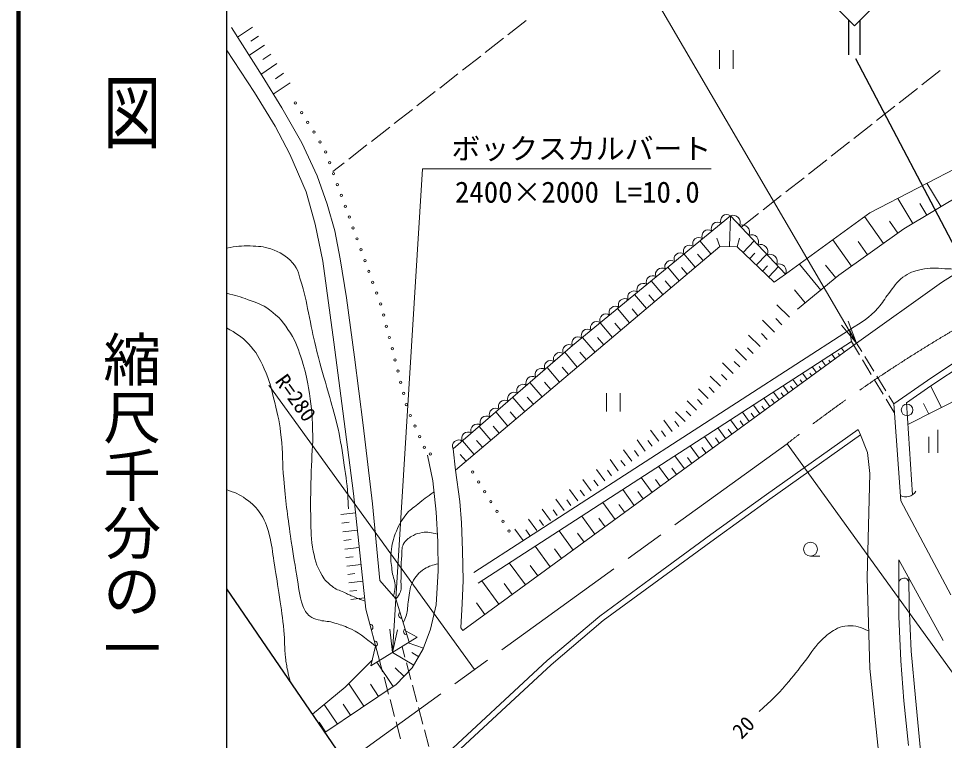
# Model space of a CAD drawing. Units: millimetres, scale not verified. Extents: x 40000 to 680000, y 20000 to 380000.
# Drawn here: x 40000 to 120202, y 255505 to 318016 of the extents above; entities that cross this region are included whole.
import ezdxf
from ezdxf.enums import TextEntityAlignment as Align

# ---------------------------------------------------------------- set-up
doc = ezdxf.new("R2010")
doc.units = ezdxf.units.MM
doc.header["$LTSCALE"] = 1000
doc.linetypes.add('CHAIN', pattern=[18.5, 12, -1.5, 3.5, -1.5])
for name, color, linetype, lineweight in [('M-BMK', 2, 'CHAIN', 13), ('M-BMK-OTRS', 5, 'Continuous', 25), ('M-STR-HTXT', 7, 'Continuous', 13), ('M-STR-STRC', 7, 'Continuous', 25), ('M-TTL', 2, 'Continuous', 140), ('M-TTL-BAND', 7, 'Continuous', 25), ('M-WORK', 1, 'Continuous', 13), ('引出線', 7, 'Continuous', 13)]:
    doc.layers.add(name, color=color, linetype=linetype, lineweight=lineweight)
doc.styles.add('@ＭＳ ゴシック', font='')
doc.styles.add('ＭＳ ゴシック', font='')
doc.styles.get('@ＭＳ ゴシック').set_extended_font_data('@MS Gothic')
doc.styles.get('ＭＳ ゴシック').set_extended_font_data('MS Gothic')

# ---------------------------------------------------------------- blocks, each defined once
blk = doc.blocks.new('open_arrow')
at = {"color": 0, "linetype": 'Continuous', "lineweight": -2}
blk.add_lwpolyline([(7.5, 1.25), (0, 0), (7.5, -1.25)], dxfattribs=at)

msp = doc.modelspace()

# ---------------------------------------------------------------- linework, layer by layer
at = {"layer": 'M-BMK'}
msp.add_line((106573, 281204), (68333, 253582), dxfattribs=at)
msp.add_arc((186840, 178943), 130000, 70.47097, 128.12932, dxfattribs=at)
at = {"layer": 'M-BMK-OTRS'}
msp.add_line((58000, 268630), (68333, 253582), dxfattribs=at)
at = {"layer": 'M-STR-HTXT'}
for p, q in [((79486, 261638), (61694, 286270)), ((106573, 281204), (122695, 258884))]:
    msp.add_line(p, q, dxfattribs=at)
at = {"layer": 'M-STR-STRC'}
for p, q in [((111896, 317875), (111896, 314875)), ((112896, 314875), (112896, 317875)), ((122015, 296472), (112536, 314526))]:
    msp.add_line(p, q, dxfattribs=at)
msp.add_lwpolyline([(112396, 317375), (118760, 323739), (112396, 330103), (106032, 323739)], close=True, dxfattribs=at)
at = {"layer": 'M-TTL'}
msp.add_line((40000, 380000), (40000, 20000), dxfattribs=at)
at = {"layer": 'M-TTL-BAND'}
msp.add_line((58000, 370000), (58000, 20000), dxfattribs=at)
at = {"layer": 'M-WORK'}
for p, q in [((82393, 316618), (83969, 317849)), ((58439, 317236), (61113, 313049)), ((60253, 317264), (58968, 316393)), ((60776, 316493), (60133, 316057)), ((80423, 315078), (81999, 316310)), ((60444, 311606), (58000, 315301)), ((61298, 315722), (59960, 314815)), ((100713, 315267), (100713, 313667)), ((101913, 313667), (101913, 315267)), ((61843, 314919), (61174, 314466)), ((78453, 313539), (80029, 314770)), ((62387, 314116), (60993, 313171)), ((61113, 313049), (62801, 310270)), ((62954, 313280), (62257, 312807)), ((76483, 312000), (78059, 313231)), ((118251, 312275), (119823, 313512)), ((63521, 312444), (62069, 311459)), ((62238, 308686), (60444, 311606)), ((74513, 310460), (76089, 311692)), ((116287, 310729), (117858, 311966)), ((114322, 309183), (115894, 310420)), ((62801, 310270), (64525, 307244)), ((72543, 308921), (74119, 310152)), ((112357, 307637), (113929, 308874)), ((63505, 306259), (62238, 308686)), ((70573, 307381), (72149, 308613)), ((113746, 301202), (127045, 308062)), ((64525, 307244), (65862, 304394)), ((110393, 306091), (111964, 307328)), ((68604, 305842), (70180, 307074)), ((64912, 303022), (63505, 306259)), ((108428, 304545), (110000, 305782)), ((67217, 304759), (68210, 305534)), ((65862, 304394), (66742, 301932)), ((106463, 302999), (108035, 304236)), ((116684, 299795), (122594, 303348)), ((119901, 301716), (118686, 303751)), ((65686, 300208), (64912, 303022)), ((104499, 301453), (106070, 302690)), ((117460, 300258), (116155, 302444)), ((66742, 301932), (67410, 299645)), ((118681, 300987), (118073, 302005)), ((87982, 289693), (101656, 300939)), ((101569, 298263), (101656, 300939)), ((101656, 300939), (106440, 295873)), ((102589, 299951), (104106, 301144)), ((106440, 295873), (113746, 301202)), ((114932, 298547), (113281, 300863)), ((66355, 297006), (65686, 300208)), ((116176, 299433), (115437, 300470)), ((67410, 299645), (67867, 297217)), ((111055, 295784), (116684, 299795)), ((99977, 297630), (99015, 298767)), ((100740, 298276), (100485, 298998)), ((102241, 298253), (102455, 298985)), ((102751, 297765), (103721, 298778)), ((112152, 296566), (110524, 298851)), ((113542, 297556), (112717, 298714)), ((77852, 278910), (100740, 298276)), ((98612, 296476), (97634, 297632)), ((99294, 297053), (98813, 297621)), ((100740, 298276), (102241, 298253)), ((102241, 298253), (105454, 295180)), ((103324, 297217), (103781, 297694)), ((103897, 296669), (104811, 297624)), ((67305, 290005), (66355, 297006)), ((67867, 297217), (68395, 293840)), ((109492, 294504), (107649, 296755)), ((119955, 295149), (123145, 297197)), ((97225, 295302), (96231, 296477)), ((97919, 295889), (97430, 296467)), ((104437, 296152), (104868, 296602)), ((104977, 295636), (105838, 296536)), ((110795, 295571), (109906, 296657)), ((95815, 294109), (94804, 295304)), ((96520, 294705), (96023, 295293)), ((105454, 295180), (106440, 295873)), ((107480, 292857), (111055, 295784)), ((112594, 289901), (119955, 295149)), ((108141, 293399), (107220, 294524)), ((68395, 293840), (69099, 288703)), ((94381, 292895), (93353, 294110)), ((95098, 293502), (94592, 294100)), ((92923, 291662), (91878, 292897)), ((93652, 292279), (93138, 292886)), ((106773, 292150), (105695, 293228)), ((106126, 291503), (105587, 292042)), ((91441, 290407), (90378, 291663)), ((92182, 291035), (91659, 291652)), ((105479, 290856), (104443, 291892)), ((117038, 282853), (133545, 291245)), ((111961, 291050), (79438, 270053)), ((89933, 289132), (88853, 290409)), ((90687, 289770), (90156, 290398)), ((104236, 289613), (103241, 290608)), ((104858, 290235), (104340, 290753)), ((112594, 289901), (111961, 291050)), ((112144, 290046), (111961, 291050)), ((68079, 284024), (67305, 290005)), ((77638, 280745), (87982, 289693)), ((78486, 265025), (112594, 289901)), ((79825, 269138), (112144, 290046)), ((112144, 290046), (112832, 288905)), ((112594, 289901), (113032, 289189)), ((88401, 287835), (87316, 289117)), ((89167, 288484), (88627, 289122)), ((103042, 288420), (102087, 289375)), ((103639, 289017), (103142, 289514)), ((110727, 288539), (110434, 288940)), ((111131, 288834), (111001, 289012)), ((111535, 289128), (111275, 289484)), ((113294, 288764), (114080, 287486)), ((118717, 286674), (121876, 288769)), ((69099, 288703), (69838, 282793)), ((101895, 287273), (100977, 288191)), ((102469, 287846), (101991, 288324)), ((109919, 287950), (109593, 288396)), ((110323, 288244), (110177, 288445)), ((113091, 288477), (113865, 287192)), ((119027, 286220), (122177, 288309)), ((86863, 286534), (85792, 287799)), ((87632, 287185), (87089, 287825)), ((101345, 286722), (100885, 287181)), ((108303, 286771), (107912, 287308)), ((108707, 287066), (108528, 287312)), ((109111, 287361), (108752, 287852)), ((109515, 287655), (109352, 287878)), ((85345, 285249), (84288, 286498)), ((86104, 285892), (85569, 286524)), ((100794, 286171), (99912, 287053)), ((107495, 286182), (107071, 286764)), ((107899, 286477), (107703, 286745)), ((114123, 286764), (114898, 285480)), ((114342, 287060), (115128, 285783)), ((115828, 284645), (118717, 286674)), ((90924, 285578), (90924, 283978)), ((92124, 283978), (92124, 285578)), ((99735, 285112), (98888, 285960)), ((100264, 285641), (99823, 286083)), ((105879, 285003), (105389, 285676)), ((106283, 285298), (106054, 285612)), ((106687, 285593), (106230, 286220)), ((107091, 285887), (106879, 286178)), ((116920, 284740), (119027, 286220)), ((119939, 284328), (119008, 286158)), ((83847, 283982), (82804, 285214)), ((84596, 284616), (84067, 285240)), ((98718, 284095), (97904, 284909)), ((99227, 284604), (98803, 285028)), ((105071, 284414), (104548, 285132)), ((105475, 284709), (105230, 285045)), ((115156, 285051), (115844, 283910)), ((115390, 285357), (115828, 284645)), ((116920, 284740), (117419, 276771)), ((69028, 276882), (68079, 284024)), ((82368, 282731), (81339, 283947)), ((83107, 283356), (82586, 283972)), ((97741, 283119), (96904, 283956)), ((98230, 283607), (97823, 284014)), ((103291, 283116), (102695, 283933)), ((104210, 283786), (103652, 284552)), ((104641, 284100), (104379, 284459)), ((115828, 284645), (116415, 276255)), ((118841, 283769), (118375, 284684)), ((96613, 282258), (95904, 283226)), ((97186, 282678), (96837, 283155)), ((102310, 282401), (101674, 283273)), ((102801, 282758), (102503, 283167)), ((103751, 283451), (103471, 283834)), ((69838, 282793), (70647, 276003)), ((80909, 281496), (79894, 282696)), ((81639, 282113), (81124, 282721)), ((95451, 281407), (94741, 282377)), ((96032, 281832), (95678, 282317)), ((101264, 281637), (100585, 282568)), ((101787, 282019), (101469, 282455)), ((104798, 276794), (112722, 282434)), ((112722, 282434), (112941, 281977)), ((119638, 280399), (119638, 282399)), ((94287, 280555), (93575, 281527)), ((100147, 280823), (99423, 281816)), ((100705, 281230), (100366, 281696)), ((105088, 276387), (112941, 281977)), ((112941, 281977), (113543, 280432)), ((118838, 280399), (118838, 281799)), ((77638, 280745), (77852, 278910)), ((79469, 280278), (78467, 281462)), ((80189, 280887), (79681, 281487)), ((94869, 280981), (94514, 281466)), ((98955, 279954), (98182, 281014)), ((99551, 280388), (99189, 280885)), ((75882, 277983), (75437, 280211)), ((78759, 279676), (78258, 280269)), ((93120, 279701), (92407, 280675)), ((93703, 280128), (93348, 280614)), ((97683, 279026), (96858, 280157)), ((98319, 279490), (97933, 280020)), ((113543, 280432), (113730, 278619)), ((91951, 278845), (91237, 279821)), ((92536, 279273), (92179, 279760)), ((96326, 278036), (95445, 279243)), ((77852, 278910), (78228, 276189)), ((90780, 277988), (90064, 278965)), ((91366, 278416), (91009, 278904)), ((97005, 278531), (96592, 279097)), ((113730, 278619), (113517, 269624)), ((76187, 275286), (75882, 277983)), ((89607, 277129), (88890, 278108)), ((90194, 277558), (89836, 278047)), ((94877, 276980), (93938, 278268)), ((95602, 277508), (95161, 278111)), ((70078, 266878), (69028, 276882)), ((88431, 276268), (87713, 277249)), ((89019, 276698), (88661, 277188)), ((93331, 275852), (92329, 277227)), ((94104, 276416), (93635, 277060)), ((99978, 273346), (104798, 276794)), ((70647, 276003), (71292, 269365)), ((78228, 276189), (78368, 274336)), ((87253, 275406), (86534, 276389)), ((87842, 275837), (87483, 276328)), ((91682, 274649), (90612, 276116)), ((92507, 275251), (92005, 275938)), ((100271, 272941), (105088, 276387)), ((116415, 276255), (120743, 268116)), ((67929, 275075), (69203, 275222)), ((76328, 272729), (76187, 275286)), ((86073, 274542), (85352, 275527)), ((86663, 274974), (86303, 275465)), ((68016, 274320), (68645, 274393)), ((78368, 274336), (78462, 271967)), ((84891, 273676), (84168, 274663)), ((85482, 274109), (85122, 274602)), ((89921, 273365), (88779, 274931)), ((90801, 274007), (90266, 274740)), ((68103, 273565), (69361, 273711)), ((83706, 272809), (82982, 273798)), ((84299, 273242), (83937, 273736)), ((88042, 271995), (86824, 273666)), ((68190, 272820), (68810, 272892)), ((76351, 270196), (76328, 272729)), ((88982, 272680), (88411, 273463)), ((94736, 269511), (99978, 273346)), ((95032, 269108), (100271, 272941)), ((68276, 272075), (69518, 272219)), ((78462, 271967), (78509, 269364)), ((86037, 270532), (84737, 272315)), ((87040, 271264), (86431, 272099)), ((68361, 271340), (68974, 271410)), ((108603, 271464), (109403, 271464)), ((120101, 264147), (116258, 271148)), ((116258, 271148), (116261, 266247)), ((68446, 270604), (69672, 270746)), ((83898, 268972), (82510, 270875)), ((84968, 269752), (84317, 270644)), ((68530, 269878), (69135, 269948)), ((76164, 267241), (76351, 270196)), ((90338, 266274), (94736, 269511)), ((113517, 269624), (113728, 261743)), ((117152, 267162), (117107, 269602)), ((68614, 269151), (69825, 269291)), ((71292, 269365), (72681, 267770)), ((78509, 269364), (78439, 267370)), ((81614, 267307), (80133, 269337)), ((82756, 268139), (82062, 269091)), ((90648, 265881), (95032, 269108)), ((68697, 268434), (69295, 268503)), ((68780, 267717), (69975, 267855)), ((72681, 267770), (73826, 264009)), ((75671, 265154), (76164, 267241)), ((78439, 267370), (78321, 265259)), ((80396, 266418), (79656, 267433)), ((117317, 263245), (117152, 267162)), ((71272, 262433), (70078, 266878)), ((85800, 262439), (90338, 266274)), ((86131, 262065), (90648, 265881)), ((116261, 266247), (116425, 262401)), ((74528, 264442), (73574, 264958)), ((75061, 263441), (75671, 265154)), ((78321, 265259), (78486, 265025)), ((70525, 261971), (74528, 264442)), ((75079, 263491), (73752, 263963)), ((70931, 263660), (70525, 261971)), ((74234, 262029), (72378, 263115)), ((73465, 262714), (73225, 263605)), ((74661, 262758), (74053, 263114)), ((74100, 261800), (75061, 263441)), ((117692, 259187), (117317, 263245)), ((68292, 260109), (70643, 262464)), ((72460, 260174), (71043, 262291)), ((71536, 261455), (71272, 262433)), ((75972, 253327), (85800, 262439)), ((116425, 262401), (116683, 258929)), ((73393, 261057), (72614, 261798)), ((72716, 260345), (74100, 261800)), ((73985, 260783), (73595, 262231)), ((76312, 252961), (86131, 262065)), ((113728, 261743), (115065, 249007)), ((72056, 259524), (71666, 260972)), ((65449, 257782), (68292, 260109)), ((66533, 256204), (72716, 260345)), ((69920, 258473), (68634, 260394)), ((71190, 259324), (70482, 260382)), ((74506, 258852), (74116, 260300)), ((118302, 252948), (117692, 259187)), ((67616, 256929), (66479, 258625)), ((68768, 257701), (68125, 258661)), ((72577, 257593), (72186, 259041)), ((75026, 256921), (74636, 258369)), ((116683, 258929), (117082, 255059)), ((66598, 256247), (66030, 257095)), ((73097, 255661), (72707, 257110)), ((75547, 254990), (75156, 256438))]:
    msp.add_line(p, q, dxfattribs=at)
for centre, radius in [((63978, 310713), 100), ((64514, 309869), 100), ((65049, 309024), 100), ((65585, 308180), 100), ((66121, 307335), 100), ((66600, 306463), 100), ((66941, 305523), 100), ((67281, 304583), 100), ((67621, 303642), 100), ((67961, 302702), 100), ((68302, 301762), 100), ((68642, 300821), 100), ((68982, 299881), 100), ((69322, 298941), 100), ((69663, 298000), 100), ((70003, 297060), 100), ((70343, 296120), 100), ((70684, 295179), 100), ((71024, 294239), 100), ((71364, 293299), 100), ((71624, 292334), 100), ((71871, 291365), 100), ((72118, 290396), 100), ((72365, 289427), 100), ((72612, 288458), 100), ((72859, 287489), 100), ((73106, 286520), 100), ((73353, 285551), 100), ((73600, 284582), 100), ((116958, 284124), 500), ((73939, 283644), 100), ((74339, 282728), 100), ((74739, 281811), 100), ((75139, 280894), 100), ((75669, 280315), 100), ((79336, 278740), 100), ((79860, 277889), 100), ((80385, 277037), 100), ((80909, 276186), 100), ((81434, 275335), 100), ((81959, 274483), 100), ((82483, 273632), 100), ((108602, 272064), 600)]:
    msp.add_circle(centre, radius, dxfattribs=at)
for centre, radius, start, end in [((101342, 300501), 539, 54.37637, 204.49617), ((101893, 300365), 622, 334.24369, 112.48316), ((100537, 299839), 539, 54.37637, 204.49617), ((102691, 299520), 622, 334.24369, 112.48316), ((99733, 299178), 539, 54.37637, 204.49617), ((103488, 298676), 622, 334.24369, 112.48316), ((98124, 297855), 539, 54.37637, 204.49617), ((98929, 298516), 539, 54.37637, 204.49617), ((104286, 297832), 622, 334.24369, 112.48316), ((97320, 297193), 539, 54.37637, 204.49617), ((105083, 296987), 622, 334.24369, 112.48316), ((96516, 296532), 539, 54.37637, 204.49617), ((105881, 296143), 622, 334.24369, 112.48316), ((95711, 295870), 539, 54.37637, 204.49617), ((94907, 295209), 539, 54.37637, 204.49617), ((93298, 293886), 539, 54.37637, 204.49617), ((94103, 294547), 539, 54.37637, 204.49617), ((92494, 293224), 539, 54.37637, 204.49617), ((91690, 292562), 539, 54.37637, 204.49617), ((90885, 291901), 539, 54.37637, 204.49617), ((90081, 291239), 539, 54.37637, 204.49617), ((88472, 289916), 539, 54.37637, 204.49617), ((89276, 290578), 539, 54.37637, 204.49617), ((87679, 289238), 546, 56.36201, 205.36281), ((86884, 288550), 546, 56.36201, 205.36281), ((86088, 287862), 546, 56.36201, 205.36281), ((85292, 287173), 546, 56.36201, 205.36281), ((83701, 285797), 546, 56.36201, 205.36281), ((84497, 286485), 546, 56.36201, 205.36281), ((82905, 285109), 546, 56.36201, 205.36281), ((82110, 284420), 546, 56.36201, 205.36281), ((81314, 283732), 546, 56.36201, 205.36281), ((80519, 283044), 546, 56.36201, 205.36281), ((79723, 282355), 546, 56.36201, 205.36281), ((78132, 280979), 546, 56.36201, 205.36281), ((78927, 281667), 546, 56.36201, 205.36281), ((116849, 277583), 993, 242.0718, 329.78317), ((116689, 269108), 457, 21.90879, 160.34072), ((73172, 266351), 256, 119.6163, 274.25553), ((70440, 265315), 256, 297.72095, 92.36018), ((73609, 264916), 256, 119.6163, 274.25553), ((70829, 263867), 256, 297.72095, 92.36018)]:
    msp.add_arc(centre, radius, start, end, dxfattribs=at)
for points, knots in [([(58000, 298135), (58935, 298290), (59263, 298356), (60076, 298323), (60779, 298294), (61195, 298298), (61859, 298065), (62679, 297776), (63138, 297500), (63735, 296868), (64277, 296296), (64287, 295764), (64532, 295015), (64893, 293918), (64936, 293258), (65189, 292131), (65448, 290977), (65556, 290322), (65846, 289175), (66205, 287755), (66463, 286975), (66854, 285563), (67141, 284529), (67340, 283959), (67582, 282913), (67863, 281698), (67963, 281004), (68144, 279770), (68318, 278591), (68450, 277932), (68520, 276742), (68547, 276284), (68559, 276126), (68567, 275569)], [0, 0, 0, 0, 1, 1, 1, 2, 2, 2, 3, 3, 3, 4, 4, 4, 5, 5, 5, 6, 6, 6, 7, 7, 7, 8, 8, 8, 9, 9, 9, 10, 10, 10, 11, 11, 11, 11]), ([(111961, 291050), (113154, 291820), (113648, 292050), (114457, 292980), (114847, 293429), (115001, 293733), (115372, 294199), (115824, 294769), (116015, 295163), (116591, 295607), (117128, 296020), (117529, 296124), (118186, 296287), (118960, 296478), (119430, 296388), (120227, 296357), (120786, 296336), (120986, 296321), (121656, 296241)], [0, 0, 0, 0, 1, 1, 1, 2, 2, 2, 3, 3, 3, 4, 4, 4, 5, 5, 5, 6, 6, 6, 6]), ([(58000, 294241), (58893, 294014), (59168, 293942), (59889, 293667), (60635, 293382), (61100, 293276), (61741, 292799), (62590, 292168), (62975, 291671), (63547, 290782), (64101, 289922), (64229, 289335), (64556, 288366), (64854, 287482), (64961, 286964), (65119, 286044), (65360, 284638), (65412, 283834), (65471, 282409), (65528, 280998), (65384, 280208), (65353, 278797), (65322, 277313), (65271, 276481), (65306, 274997), (65332, 273924), (65305, 273314), (65471, 272253), (65627, 271251), (65786, 270669), (66292, 269790), (66540, 269357), (66774, 269169), (67159, 268852), (67501, 268571), (67769, 268528), (68168, 268336), (68512, 268171), (68708, 268087), (69059, 267937), (69426, 267781), (69548, 267734), (70007, 267554)], [0, 0, 0, 0, 1, 1, 1, 2, 2, 2, 3, 3, 3, 4, 4, 4, 5, 5, 5, 6, 6, 6, 7, 7, 7, 8, 8, 8, 9, 9, 9, 10, 10, 10, 11, 11, 11, 12, 12, 12, 13, 13, 13, 14, 14, 14, 14]), ([(58000, 291239), (58903, 290740), (59277, 290521), (59918, 289855), (60609, 289138), (60863, 288604), (61278, 287698), (61778, 286607), (61895, 285928), (62193, 284766), (62489, 283610), (62618, 282949), (62756, 281764), (62919, 280360), (62840, 279559), (62967, 278152), (63141, 276213), (63281, 275130), (63553, 273203), (63744, 271852), (63880, 271099), (64116, 269755), (64294, 268743), (64275, 268139), (64632, 267175), (64781, 266773), (64917, 266541), (65242, 266260), (65469, 266065), (65658, 266039), (65946, 265955), (66437, 265813), (66743, 265862), (67236, 265721), (67729, 265580), (68005, 265495), (68479, 265299), (69543, 264858), (69890, 264488), (70931, 263660)], [0, 0, 0, 0, 1, 1, 1, 2, 2, 2, 3, 3, 3, 4, 4, 4, 5, 5, 5, 6, 6, 6, 7, 7, 7, 8, 8, 8, 9, 9, 9, 10, 10, 10, 11, 11, 11, 12, 12, 12, 13, 13, 13, 13]), ([(58000, 277231), (58784, 276953), (59103, 276842), (59701, 276410), (60284, 275989), (60603, 275702), (60991, 275097), (61457, 274369), (61573, 273870), (61788, 273033), (62018, 272143), (62018, 271618), (62164, 270711), (62339, 269621), (62451, 269012), (62609, 267920), (62772, 266795), (62884, 266167), (62985, 265035), (63066, 264112), (63026, 263588), (63125, 262666), (63173, 262223), (63224, 261977), (63313, 261540), (63392, 261152), (63424, 261022), (63546, 260554)], [0, 0, 0, 0, 1, 1, 1, 2, 2, 2, 3, 3, 3, 4, 4, 4, 5, 5, 5, 6, 6, 6, 7, 7, 7, 8, 8, 8, 9, 9, 9, 9]), ([(72488, 267992), (72578, 268337), (72595, 268474), (72610, 268788), (72634, 269308), (72436, 269584), (72375, 270101), (72307, 270676), (72218, 271001), (72258, 271579), (72308, 272297), (72386, 272708), (72633, 273385), (72887, 274082), (73093, 274463), (73548, 275050), (73878, 275476), (74165, 275621), (74580, 275965), (75110, 276405), (75307, 276539), (75990, 277026)], [0, 0, 0, 0, 1, 1, 1, 2, 2, 2, 3, 3, 3, 4, 4, 4, 5, 5, 5, 6, 6, 6, 7, 7, 7, 7]), ([(72681, 267770), (72888, 268001), (72981, 268119), (73079, 268389), (73194, 268708), (73112, 268918), (73126, 269257), (73162, 270145), (73111, 270647), (73196, 271532), (73237, 271959), (73155, 272263), (73407, 272611), (73644, 272937), (73854, 273067), (74204, 273267), (74471, 273420), (74653, 273448), (74955, 273502), (75472, 273594), (75725, 273497), (76293, 273365)], [0, 0, 0, 0, 1, 1, 1, 2, 2, 2, 3, 3, 3, 4, 4, 4, 5, 5, 5, 6, 6, 6, 7, 7, 7, 7]), ([(73313, 265694), (73451, 265959), (73486, 266058), (73571, 266301), (73751, 266818), (73679, 267148), (73782, 267685), (73895, 268275), (73842, 268650), (74111, 269186), (74386, 269737), (74643, 270033), (75166, 270359), (75584, 270620), (75821, 270691), (76346, 270806)], [0, 0, 0, 0, 1, 1, 1, 2, 2, 2, 3, 3, 3, 4, 4, 4, 5, 5, 5, 5]), ([(104148, 258015), (105279, 259055), (105625, 259357), (106470, 260313), (107169, 261105), (107497, 261601), (108158, 262424), (108762, 263176), (108986, 263707), (109706, 264348), (110149, 264741), (110412, 264967), (110949, 265215), (111266, 265362), (111471, 265387), (111817, 265427), (112546, 265509), (112901, 265285), (113642, 264985)], [0, 0, 0, 0, 1, 1, 1, 2, 2, 2, 3, 3, 3, 4, 4, 4, 5, 5, 5, 6, 6, 6, 6]), ([(119296, 251640), (119493, 251638), (119591, 251615), (119765, 251547), (120084, 251420), (120203, 251211), (120374, 250913), (120643, 250446), (120691, 250133), (120867, 249623), (121080, 249007), (121087, 248621), (121360, 248028), (121518, 247684), (121611, 247479), (121876, 247207), (122099, 246979), (122283, 246825), (122603, 246832), (122869, 246838), (123035, 246939), (123212, 247137), (123476, 247431), (123498, 247691), (123588, 248075), (123683, 248486), (123606, 248733), (123611, 249154), (123617, 249631), (123587, 249898), (123611, 250374), (123641, 250953), (123622, 251286), (123752, 251851), (123902, 252505), (124082, 252848), (124385, 253446), (124567, 253804), (124730, 253970), (124972, 254291), (125408, 254870), (125607, 255047), (126215, 255669)], [0, 0, 0, 0, 1, 1, 1, 2, 2, 2, 3, 3, 3, 4, 4, 4, 5, 5, 5, 6, 6, 6, 7, 7, 7, 8, 8, 8, 9, 9, 9, 10, 10, 10, 11, 11, 11, 12, 12, 12, 13, 13, 13, 14, 14, 14, 14])]:
    msp.add_open_spline(points, degree=3, knots=knots, dxfattribs=at)
at = {"layer": '引出線'}
for points in [[(112594, 289901), (95000, 320000), (67500, 320000)], [(72378, 263115), (75000, 305000), (100000, 305000)]]:
    msp.add_lwpolyline(points, dxfattribs=at)

# ---------------------------------------------------------------- block references
at = {"layer": '引出線', "xscale": 267, "yscale": 267}
for p, rotation in [((112594, 289901), 120.3), ((72378, 263115), 86.4)]:
    msp.add_blockref('open_arrow', p, dxfattribs=dict(at, rotation=rotation))

# ---------------------------------------------------------------- texts
at = {"layer": 'M-STR-HTXT', "style": 'ＭＳ ゴシック'}
msp.add_text('2400×2000 L=10.0', height=1833, dxfattribs=at).set_placement((88403, 302989), align=Align.MIDDLE_CENTER)
msp.add_text('R=280', height=1320, rotation=305.841, dxfattribs=at).set_placement((64016, 285171), align=Align.MIDDLE_CENTER)
at = {"layer": 'M-TTL-BAND', "style": '@ＭＳ ゴシック', "width": 1.4}
msp.add_text('平  面  図', height=3666, rotation=270, dxfattribs=at).set_placement((49777, 306475), align=Align.MIDDLE_RIGHT)
at = {"layer": 'M-TTL-BAND', "style": '@ＭＳ ゴシック'}
msp.add_text('縮尺千分の一', height=3666, rotation=270, dxfattribs=at).set_placement((49777, 261030), align=Align.MIDDLE_RIGHT)
at = {"layer": 'M-WORK', "style": 'ＭＳ ゴシック'}
msp.add_text('20', height=1320, rotation=45.521, dxfattribs=at).set_placement((102785, 256640), align=Align.MIDDLE_CENTER)
at = {"layer": '引出線', "style": 'ＭＳ ゴシック'}
msp.add_text('ボックスカルバート', height=1833, dxfattribs=at).set_placement((88750, 306750), align=Align.MIDDLE_CENTER)

doc.saveas('drawing.dxf')
